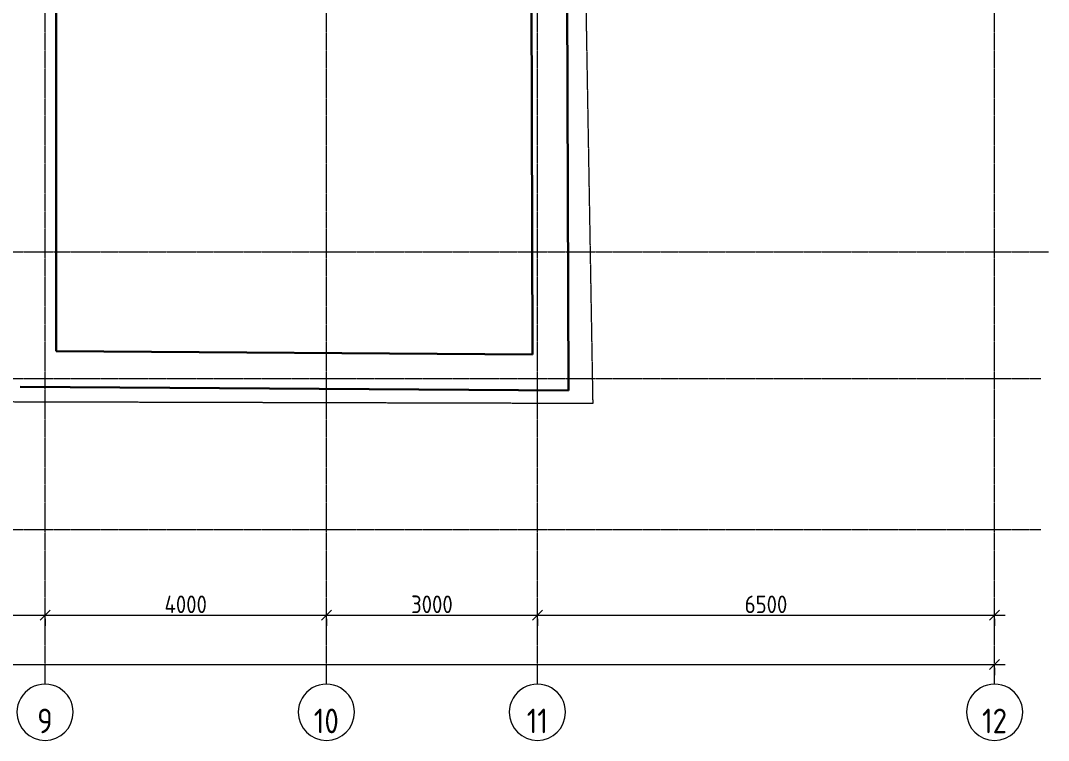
# Model space of a CAD drawing. Header units: millimetres. Extents: x -32 to 417638015, y -35 to 175284279.
# Drawn here: x 416181061 to 416195674, y 175226548 to 175236782 of the extents above; entities that cross this region are included whole.
import ezdxf

# ---------------------------------------------------------------- set-up
doc = ezdxf.new("R2010")
doc.units = ezdxf.units.MM
doc.linetypes.add('ADSK_Линия сетки', pattern=[25, 20, -2.5, 0, -2.5])
doc.linetypes.add('ADSK_Штрихпунктирная 2 точки_ш15 п1_5 п1_5 п1_5', pattern=[19.5, 15, -1.5, 0, -1.5, 0, -1.5])
doc.layers.add('Линии', color=7, linetype='Continuous', lineweight=9, true_color=0x00a600)
for name, color, linetype, lineweight in [('Оси', 253, 'Continuous', 9), ('Размеры', 7, 'Continuous', 9), ('Стены несущие', 7, 'Continuous', 30), ('ШТРИХОВКА', 252, 'Continuous', 15)]:
    doc.layers.add(name, color=color, linetype=linetype, lineweight=lineweight)
doc.styles.add('GOST Common', font='GOST_Common.ttf', dxfattribs={"width": 0.9, "height": 349.9999999999996})
doc.styles.add('GOST Common_1', font='GOST_Common.ttf', dxfattribs={"width": 0.9, "height": 250})
doc.dimstyles.new('ADSK_Основной_2_5_мм', dxfattribs={"dimscale": 304.8, "dimtxt": 251.4287490705518, "dimasz": 0.4639107611548557, "dimexe": 0.4921259842519685, "dimexo": 0.4921259842519685, "dimgap": 0.09842519685039369, "dimtad": 1, "dimrnd": 0.01, "dimdsep": 46, "dimtxsty": 'GOST Common_1', "dimblk1": 'OBLIQUE', "dimblk2": 'OBLIQUE', "dimsah": 1, "dimcen": 0.09, "dimdle": 0.4921259842519685, "dimazin": 2, "dimtfac": 1, "dimtdec": 4, "dimtix": 1, "dimtmove": 0, "dimatfit": 3, "dimfxl": 1, "dimtvp": 1, "dimtolj": 1, "dimtzin": 0, "dimlwd": 20, "dimlwe": 20, "dimarcsym": 2})

# ---------------------------------------------------------------- blocks, each defined once
blk = doc.blocks.new('_Oblique')
at = {"color": 0, "linetype": 'ByBlock', "lineweight": -2}
blk.add_line((-0.5, -0.5), (0.5, 0.5), dxfattribs=at)
blk = doc.blocks.new('*D297')
at = {"layer": 'Defpoints', "color": 0, "transparency": 16777216}
for p in [(39006.46062030579, -2976.831758908174), (42406.46062030579, -2976.831758908179), (42406.46062030579, -3076.816657767972)]:
    blk.add_point(p, dxfattribs=at)
at = {"layer": 'Размеры', "color": 0, "lineweight": 20, "transparency": 16777216}
for p, q in [((38856.46062030579, -3076.816657767972), (42556.46062030579, -3076.816657767972)), ((39006.46062030579, -3126.831758908174), (39006.46062030579, -3226.816657767972)), ((42406.46062030579, -3126.831758908179), (42406.46062030579, -3226.816657767972))]:
    blk.add_line(p, q, dxfattribs=at)
at = {"layer": 'Размеры', "color": 0, "lineweight": 20, "transparency": 16777216, "xscale": 141.4, "yscale": 141.4, "zscale": 141.4, "rotation": 180}
blk.add_blockref('_Oblique', (39006.46062030579, -3076.816657767972), dxfattribs=at)
at = {"layer": 'Размеры', "color": 0, "lineweight": 20, "transparency": 16777216, "xscale": 141.4, "yscale": 141.4, "zscale": 141.4}
blk.add_blockref('_Oblique', (42406.46062030579, -3076.816657767972), dxfattribs=at)
at = {"layer": 'Размеры', "color": 0, "lineweight": 20, "transparency": 16777216, "insert": (40706.46062030579, -2921.816657767972), "char_height": 250, "width": 782.4121750737847, "attachment_point": 5, "style": 'GOST Common_1'}
blk.add_mtext('\\A1;3400', dxfattribs=at)
blk = doc.blocks.new('*D298')
at = {"layer": 'Defpoints', "color": 0, "transparency": 16777216}
for p in [(42406.46062030579, -2976.831758908179), (46406.46062030579, -2976.831758908186), (46406.46062030579, -3076.816657767972)]:
    blk.add_point(p, dxfattribs=at)
at = {"layer": 'Размеры', "color": 0, "lineweight": 20, "transparency": 16777216}
for p, q in [((42256.46062030579, -3076.816657767972), (46556.46062030579, -3076.816657767972)), ((42406.46062030579, -3126.831758908179), (42406.46062030579, -3226.816657767972)), ((46406.46062030579, -3126.831758908186), (46406.46062030579, -3226.816657767972))]:
    blk.add_line(p, q, dxfattribs=at)
at = {"layer": 'Размеры', "color": 0, "lineweight": 20, "transparency": 16777216, "xscale": 141.4, "yscale": 141.4, "zscale": 141.4, "rotation": 180}
blk.add_blockref('_Oblique', (42406.46062030579, -3076.816657767972), dxfattribs=at)
at = {"layer": 'Размеры', "color": 0, "lineweight": 20, "transparency": 16777216, "xscale": 141.4, "yscale": 141.4, "zscale": 141.4}
blk.add_blockref('_Oblique', (46406.46062030579, -3076.816657767972), dxfattribs=at)
at = {"layer": 'Размеры', "color": 0, "lineweight": 20, "transparency": 16777216, "insert": (44406.46062030579, -2921.816657767972), "char_height": 250, "width": 782.4121750737847, "attachment_point": 5, "style": 'GOST Common_1'}
blk.add_mtext('\\A1;4000', dxfattribs=at)
blk = doc.blocks.new('*D299')
at = {"layer": 'Defpoints', "color": 0, "transparency": 16777216}
for p in [(46406.46062030579, -2976.831758908186), (49406.46062030581, -2976.831758908191), (49406.46062030581, -3076.816657767972)]:
    blk.add_point(p, dxfattribs=at)
at = {"layer": 'Размеры', "color": 0, "lineweight": 20, "transparency": 16777216}
for p, q in [((46256.46062030579, -3076.816657767972), (49556.46062030581, -3076.816657767972)), ((46406.46062030579, -3126.831758908186), (46406.46062030579, -3226.816657767972)), ((49406.46062030581, -3126.831758908191), (49406.46062030581, -3226.816657767972))]:
    blk.add_line(p, q, dxfattribs=at)
at = {"layer": 'Размеры', "color": 0, "lineweight": 20, "transparency": 16777216, "xscale": 141.4, "yscale": 141.4, "zscale": 141.4, "rotation": 180}
blk.add_blockref('_Oblique', (46406.46062030579, -3076.816657767972), dxfattribs=at)
at = {"layer": 'Размеры', "color": 0, "lineweight": 20, "transparency": 16777216, "xscale": 141.4, "yscale": 141.4, "zscale": 141.4}
blk.add_blockref('_Oblique', (49406.46062030581, -3076.816657767972), dxfattribs=at)
at = {"layer": 'Размеры', "color": 0, "lineweight": 20, "transparency": 16777216, "insert": (47906.4606203058, -2921.816657767972), "char_height": 250, "width": 756.8431497445762, "attachment_point": 5, "style": 'GOST Common_1'}
blk.add_mtext('\\A1;3000', dxfattribs=at)
blk = doc.blocks.new('*D300')
at = {"layer": 'Defpoints', "color": 0, "transparency": 16777216}
for p in [(49406.46062030581, -2976.831758908191), (55906.46062030579, -2976.831758908201), (55906.46062030579, -3076.816657767972)]:
    blk.add_point(p, dxfattribs=at)
at = {"layer": 'Размеры', "color": 0, "lineweight": 20, "transparency": 16777216}
for p, q in [((49256.46062030581, -3076.816657767972), (56056.46062030579, -3076.816657767972)), ((49406.46062030581, -3126.831758908191), (49406.46062030581, -3226.816657767972)), ((55906.46062030579, -3126.831758908201), (55906.46062030579, -3226.816657767972))]:
    blk.add_line(p, q, dxfattribs=at)
at = {"layer": 'Размеры', "color": 0, "lineweight": 20, "transparency": 16777216, "xscale": 141.4, "yscale": 141.4, "zscale": 141.4, "rotation": 180}
blk.add_blockref('_Oblique', (49406.46062030581, -3076.816657767972), dxfattribs=at)
at = {"layer": 'Размеры', "color": 0, "lineweight": 20, "transparency": 16777216, "xscale": 141.4, "yscale": 141.4, "zscale": 141.4}
blk.add_blockref('_Oblique', (55906.46062030579, -3076.816657767972), dxfattribs=at)
at = {"layer": 'Размеры', "color": 0, "lineweight": 20, "transparency": 16777216, "insert": (52656.4606203058, -2921.816657767972), "char_height": 250, "width": 756.8431497445762, "attachment_point": 5, "style": 'GOST Common_1'}
blk.add_mtext('\\A1;6500', dxfattribs=at)
blk = doc.blocks.new('*D301')
at = {"layer": 'Defpoints', "color": 0, "transparency": 16777216}
for p in [(-5943.539379694206, -3676.831758908186), (55906.46062030579, -3676.831758908285), (55906.46062030579, -3776.816657767973)]:
    blk.add_point(p, dxfattribs=at)
at = {"layer": 'Размеры', "color": 0, "lineweight": 20, "transparency": 16777216}
for p, q in [((-6093.539379694206, -3776.816657767973), (56056.46062030579, -3776.816657767973)), ((-5943.539379694206, -3826.831758908186), (-5943.539379694206, -3926.816657767973)), ((55906.46062030579, -3826.831758908285), (55906.46062030579, -3926.816657767973))]:
    blk.add_line(p, q, dxfattribs=at)
at = {"layer": 'Размеры', "color": 0, "lineweight": 20, "transparency": 16777216, "xscale": 141.4, "yscale": 141.4, "zscale": 141.4, "rotation": 180}
blk.add_blockref('_Oblique', (-5943.539379694206, -3776.816657767973), dxfattribs=at)
at = {"layer": 'Размеры', "color": 0, "lineweight": 20, "transparency": 16777216, "xscale": 141.4, "yscale": 141.4, "zscale": 141.4}
blk.add_blockref('_Oblique', (55906.46062030579, -3776.816657767973), dxfattribs=at)
at = {"layer": 'Размеры', "color": 0, "lineweight": 20, "transparency": 16777216, "insert": (24981.46062030579, -3621.816657767973), "char_height": 250, "width": 889.8020814564612, "attachment_point": 5, "style": 'GOST Common_1'}
blk.add_mtext('\\A1;61850', dxfattribs=at)
blk = doc.blocks.new('План подвала')
at = {"layer": 'Линии', "color": 8, "linetype": 'ADSK_Штрихпунктирная 2 точки_ш15 п1_5 п1_5 п1_5'}
for p, q in [((50197.7601606089, -62.72827102918922), (50052.90089565265, 8354.169423538911)), ((41781.81598068512, -40.16708845097799), (50197.7601606089, -62.72827102918922))]:
    blk.add_line(p, q, dxfattribs=at)
at = {"layer": 'Оси', "color": 8, "linetype": 'ADSK_Линия сетки'}
for p, q in [((46406.46062030579, -4056.756487374821), (46406.46062030586, 44517.73907708543)), ((49406.46062030581, -4056.756487374826), (49406.46062030588, 44517.73907708542)), ((55906.46062030579, -4056.756487374837), (55906.46062030588, 44517.73907708541)), ((42406.46062030579, -4056.756487374815), (42406.46062030584, 22061.05860164235)), ((-9557.833270865338, 2089.74061843351), (56671.89526726726, 2089.740618433295)), ((-9557.833270865343, 289.7406184335074), (56561.74814527889, 289.7406184332937)), ((-9557.833270865347, -1860.259381566492), (56561.74814527888, -1860.259381566705))]:
    blk.add_line(p, q, dxfattribs=at)
at = {"layer": 'Оси', "color": 8, "lineweight": 20}
for centre, start, end in [((42406.46062030576, -4456.756487374811), 359.9999999999995, 180), ((46406.46062030576, -4456.756487374817), 359.9999999999995, 180), ((49406.46062030576, -4456.756487374822), 359.9999999999995, 180), ((55906.46062030576, -4456.756487374832), 359.9999999999995, 180), ((42406.46062030576, -4456.756487374811), 180, 359.9999999999995), ((46406.46062030576, -4456.756487374817), 180, 359.9999999999995), ((49406.46062030576, -4456.756487374822), 180, 359.9999999999995), ((55906.46062030576, -4456.756487374832), 180, 359.9999999999995)]:
    blk.add_arc(centre, 400, start, end, dxfattribs=at)
at = {"layer": 'Стены несущие', "color": 8}
for p, q in [((42563.62826934624, 678.7045274529696), (42563.62826934624, 12307.62083311529)), ((49313.12542949597, 8554.169423538886), (49337.25862192176, 631.2744617857944)), ((49848.82540045169, 117.6798851076569), (49823.1277954207, 8554.169423538886)), ((49337.25862192176, 631.2744617858637), (42563.62826934624, 678.7045274529696)), ((42053.62826934626, 172.2631281504294), (49848.82540045169, 117.6798851076569))]:
    blk.add_line(p, q, dxfattribs=at)
at = {"layer": 'Оси', "color": 8, "char_height": 349.9999999999996, "attachment_point": 5, "line_spacing_factor": 1.022765581104984, "style": 'GOST Common'}
for s, insert, width in [('\\pxqc,t0.25714,0.51429,0.77143,1.02857,1.28571,1.54286,1.8,2.05714,2.31429,2.57143,2.82857,3.08571,3.34286,3.6,3.85714,4.11429,4.37143,4.62857,4.88571,5.14286,5.4,5.65714,5.91429,6.17143,6.42857,6.68571,6.94286,7.2,7.45714,7.71429,7.97143,8.22857;{9}', (42405.62995703881, -4579.661062637922), 232.1999999999998), ('\\pxqc,t0.25714,0.51429,0.77143,1.02857,1.28571,1.54286,1.8,2.05714,2.31429,2.57143,2.82857,3.08571,3.34286,3.6,3.85714,4.11429,4.37143,4.62857,4.88571,5.14286,5.4,5.65714,5.91429,6.17143,6.42857,6.68571,6.94286,7.2,7.45714,7.71429,7.97143,8.22857;{10}', (46405.62995703881, -4579.66106263793), 386.9999999999996), ('\\pxqc,t0.25714,0.51429,0.77143,1.02857,1.28571,1.54286,1.8,2.05714,2.31429,2.57143,2.82857,3.08571,3.34286,3.6,3.85714,4.11429,4.37143,4.62857,4.88571,5.14286,5.4,5.65714,5.91429,6.17143,6.42857,6.68571,6.94286,7.2,7.45714,7.71429,7.97143,8.22857;{11}', (49405.62995703881, -4579.661062637934), 315.8999999999997), ('\\pxqc,t0.25714,0.51429,0.77143,1.02857,1.28571,1.54286,1.8,2.05714,2.31429,2.57143,2.82857,3.08571,3.34286,3.6,3.85714,4.11429,4.37143,4.62857,4.88571,5.14286,5.4,5.65714,5.91429,6.17143,6.42857,6.68571,6.94286,7.2,7.45714,7.71429,7.97143,8.22857;{12}', (55905.62995703881, -4579.661062637944), 386.9999999999996)]:
    blk.add_mtext(s, dxfattribs=dict(at, insert=insert, width=width))
at = {"layer": 'Размеры', "color": 8, "lineweight": 20}
for base, p1, p2, override, picture, middle in [((42406.46062030579, -3076.816657767972), (39006.46062030579, -2976.831758908174), (42406.46062030579, -2976.831758908179), {"dimpost": '<>', "dimfxl": 3400.000000000007}, '*D297', (40706.46062030579, -2921.816657767972)), ((46406.46062030579, -3076.816657767972), (42406.46062030579, -2976.831758908179), (46406.46062030579, -2976.831758908186), {"dimpost": '<>', "dimfxl": 3999.999999999993}, '*D298', (44406.46062030579, -2921.816657767972)), ((49406.46062030581, -3076.816657767972), (46406.46062030579, -2976.831758908186), (49406.46062030581, -2976.831758908191), {"dimpost": '<>', "dimfxl": 3000.000000000015}, '*D299', (47906.4606203058, -2921.816657767972)), ((55906.46062030579, -3076.816657767972), (49406.46062030581, -2976.831758908191), (55906.46062030579, -2976.831758908201), {"dimpost": '<>', "dimfxl": 6499.999999999993}, '*D300', (52656.4606203058, -2921.816657767972)), ((55906.46062030579, -3776.816657767973), (-5943.539379694206, -3676.831758908186), (55906.46062030579, -3676.831758908285), {"dimpost": '<>', "dimfxl": 61850}, '*D301', (24981.46062030579, -3621.816657767973))]:
    dim = blk.add_linear_dim(base=base, p1=p1, p2=p2, dimstyle='ADSK_Основной_2_5_мм', override=override, dxfattribs=at)
    dim.commit()
    dim.dimension.update_dxf_attribs({"geometry": picture, "text_midpoint": middle})

msp = doc.modelspace()

# ---------------------------------------------------------------- block references
at = {"layer": 'ШТРИХОВКА'}
msp.add_blockref('План подвала', (416139002.585074, 175231404.8243427), dxfattribs=at)

doc.saveas('drawing.dxf')
